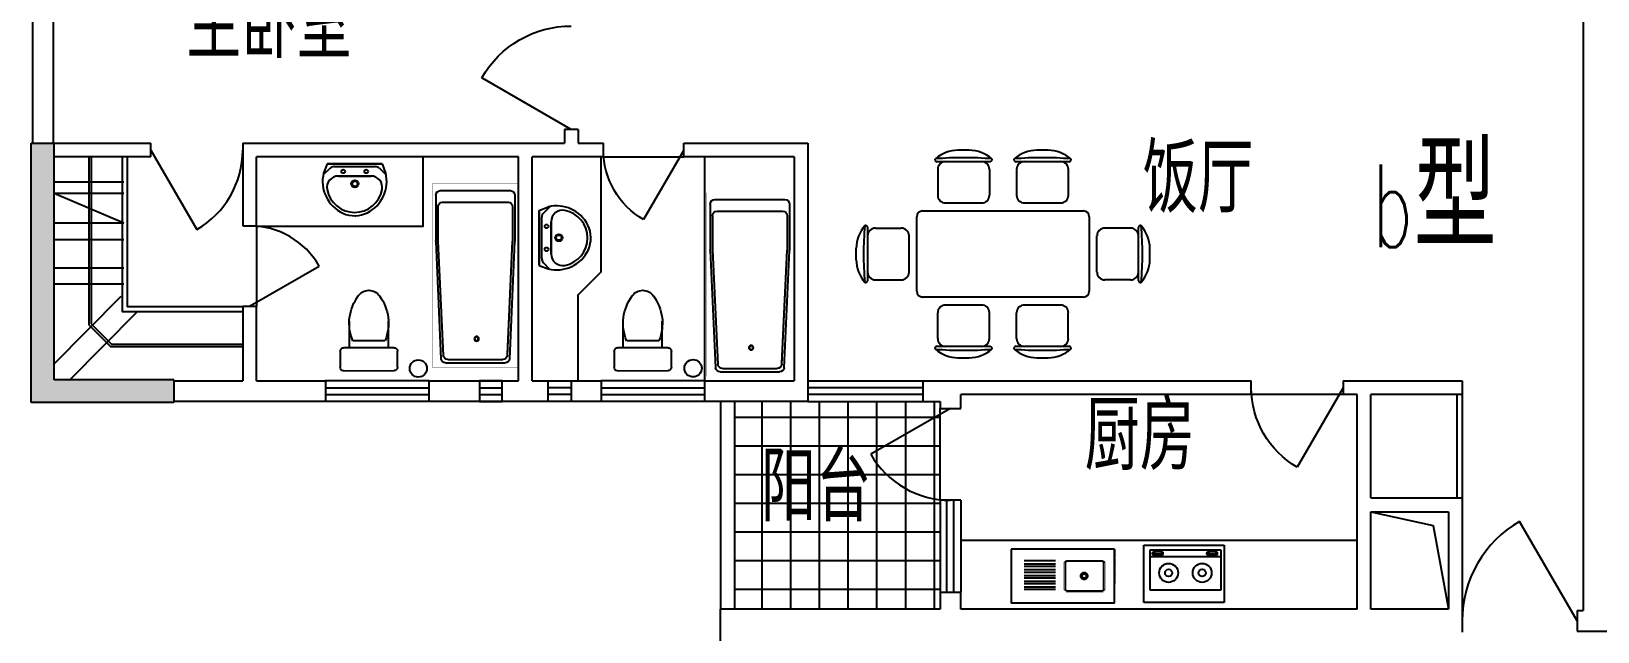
# Model space of a CAD drawing. Header units: millimetres. Extents: x 1386 to 52585, y 719 to 55091.
# Drawn here: x 13519 to 27154, y 39541 to 44770 of the extents above; entities that cross this region are included whole.
import ezdxf
from ezdxf.enums import TextEntityAlignment as Align

# ---------------------------------------------------------------- set-up
doc = ezdxf.new("R2010")
doc.units = ezdxf.units.MM
doc.linetypes.add('HIDDEN', pattern=[0.375, 0.25, -0.125])
for name, color, linetype in [('COLUMN', 7, 'Continuous'), ('JG', 6, 'Continuous'), ('K', 2, 'Continuous'), ('PUB_DIM', 3, 'Continuous'), ('PUB_TEXT', 7, 'Continuous'), ('STAIR', 2, 'Continuous'), ('TOILET', 7, 'Continuous'), ('TOTHER', 7, 'Continuous'), ('WALL', 4, 'Continuous'), ('WINDOW', 5, 'Continuous'), ('WINDOW_TEXT', 7, 'Continuous')]:
    doc.layers.add(name, color=color, linetype=linetype)
doc.styles.add('_HZTXT', font='txt.shx', dxfattribs={"width": 0.8, "bigfont": 'HZTXT.shx'})
doc.styles.add('_ROMANS', font='ROMANS', dxfattribs={"width": 0.8})
doc.styles.add('DIM_FONT', font='SIMPLEX.shx', dxfattribs={"width": 0.8})
doc.styles.add('SIMPLEX', font='SIMPLEX.SHX')
doc.styles.get("Standard").update_dxf_attribs({"font": 'arial.ttf'})

# ---------------------------------------------------------------- blocks, each defined once
blk = doc.blocks.new('_WBLK')
for p, q in [((-0.5, 0.5), (0.5, 0.5)), ((0.5, 0.167), (-0.5, 0.167)), ((0.5, -0.167), (-0.5, -0.167)), ((-0.5, -0.5), (0.5, -0.5))]:
    blk.add_line(p, q)
at = {"layer": 'WINDOW_TEXT', "style": 'SIMPLEX', "flags": 9}
blk.add_attdef('A', text='', height=1, dxfattribs=at).set_placement((0, 1.5), align=Align.MIDDLE)
blk = doc.blocks.new('_DBLK')
blk.add_line((-0.5, 0), (0, -0.866))
blk.add_arc((-0.5, 0), 1, 300, 0)
at = {"style": 'SIMPLEX', "flags": 9}
blk.add_attdef('A', text='', height=1, dxfattribs=at).set_placement((0, 1.5), align=Align.MIDDLE)
blk = doc.blocks.new('DESK-DINNING')
at = {"layer": 'JG'}
for p, q in [((-1044, 904), (-1143, 904)), ((-357, 904), (-456, 904)), ((-863, 804), (-1323, 804)), ((-1318, 737), (-1318, 512)), ((-868, 737), (-868, 512)), ((-177, 804), (-637, 804)), ((-632, 737), (-632, 512)), ((-182, 737), (-182, 512)), ((-936, 444), (-1251, 444)), ((-249, 444), (-564, 444)), ((-1500, -325), (-1500, 325)), ((-1450, 375), (-50, 375)), ((0, 325), (0, -325)), ((-1928, -230), (-1928, 230)), ((-1861, 225), (-1636, 225)), ((-1568, -158), (-1568, 158)), ((68, -158), (68, 158)), ((361, 225), (136, 225)), ((428, -230), (428, 230)), ((-2028, -50), (-2028, 50)), ((528, -50), (528, 50)), ((-1861, -225), (-1636, -225)), ((361, -225), (136, -225)), ((-50, -375), (-1450, -375)), ((-1318, -737), (-1318, -512)), ((-1251, -444), (-936, -444)), ((-868, -737), (-868, -512)), ((-632, -737), (-632, -512)), ((-564, -444), (-249, -444)), ((-182, -737), (-182, -512)), ((-1323, -804), (-863, -804)), ((-637, -804), (-177, -804)), ((-1143, -904), (-1044, -904)), ((-456, -904), (-357, -904))]:
    blk.add_line(p, q, dxfattribs=at)
for centre, radius, start, end in [((-1333, 820), 10, 130.7265, 202.67), ((-1133, 589), 316, 91.7651, 130.7265), ((-1093, -1874), 2713, 84.8023, 95.1977), ((-1054, 589), 316, 49.2735, 88.2349), ((-854, 820), 10, 337.33, 49.2735), ((-646, 820), 10, 130.7265, 202.67), ((-446, 589), 316, 91.7651, 130.7265), ((-407, -1874), 2713, 84.8023, 95.1977), ((-367, 589), 316, 49.2735, 88.2349), ((-167, 820), 10, 337.33, 49.2735), ((-1323, 824), 20, 202.67, 270), ((-1251, 737), 67.5, 90, 180), ((-936, 737), 67.5, 0, 90), ((-863, 824), 20, 270, 337.33), ((-637, 824), 20, 202.67, 270), ((-564, 737), 67.5, 90, 180), ((-249, 737), 67.5, 0, 90), ((-177, 824), 20, 270, 337.33), ((-1251, 512), 67.5, 180, 270), ((-936, 512), 67.5, 270, 0), ((-564, 512), 67.5, 180, 270), ((-249, 512), 67.5, 270, 0), ((-1450, 325), 50, 90, 180), ((-50, 325), 50, 0, 90), ((-1713, 40), 316, 139.2735, 178.2349), ((749, 0), 2713, 174.8023, 185.1977), ((-1945, 239), 10, 67.33, 139.2735), ((-1948, 230), 20, 0, 67.33), ((-1861, 158), 67.5, 90, 180), ((-1636, 158), 67.5, 0, 90), ((136, 158), 67.5, 90, 180), ((361, 158), 67.5, 0, 90), ((448, 230), 20, 112.67, 180), ((445, 239), 10, 40.7265, 112.67), ((-2249, 0), 2713, 354.8023, 5.1977), ((213, 40), 316, 1.7651, 40.7265), ((-1713, -40), 316, 181.7651, 220.7265), ((213, -40), 316, 319.2735, 358.2349), ((-1945, -239), 10, 220.7265, 292.67), ((-1948, -230), 20, 292.67, 0), ((-1861, -158), 67.5, 180, 270), ((-1636, -158), 67.5, 270, 0), ((136, -158), 67.5, 180, 270), ((361, -158), 67.5, 270, 0), ((448, -230), 20, 180, 247.33), ((445, -239), 10, 247.33, 319.2735), ((-1450, -325), 50, 180, 270), ((-50, -325), 50, 270, 0), ((-1251, -512), 67.5, 90, 180), ((-936, -512), 67.5, 0, 90), ((-564, -512), 67.5, 90, 180), ((-249, -512), 67.5, 0, 90), ((-1333, -820), 10, 157.33, 229.2735), ((-1323, -824), 20, 90, 157.33), ((-1251, -737), 67.5, 180, 270), ((-936, -737), 67.5, 270, 0), ((-863, -824), 20, 22.67, 90), ((-854, -820), 10, 310.7265, 22.67), ((-646, -820), 10, 157.33, 229.2735), ((-637, -824), 20, 90, 157.33), ((-564, -737), 67.5, 180, 270), ((-249, -737), 67.5, 270, 0), ((-177, -824), 20, 22.67, 90), ((-167, -820), 10, 310.7265, 22.67), ((-1133, -589), 316, 229.2735, 268.2349), ((-1093, 1874), 2713, 264.8023, 275.1977), ((-1054, -589), 316, 271.7651, 310.7265), ((-446, -589), 316, 229.2735, 268.2349), ((-407, 1874), 2713, 264.8023, 275.1977), ((-367, -589), 316, 271.7651, 310.7265)]:
    blk.add_arc(centre, radius, start, end, dxfattribs=at)
at = {"layer": 'JG', "oblique": -180, "text_generation_flag": 4, "width": 0.8, "flags": 9}
for tag in ['XSIZE', 'YSIZE']:
    blk.add_attdef(tag, (-746, -17), '', height=0.5, rotation=180, dxfattribs=at)
blk = doc.blocks.new('M_E24TTP')
at = {"layer": 'TOILET', "color": 7}
for p, q in [((-170, 200), (-170, 430)), ((170, 200), (170, 430)), ((-250, 30), (-250, 170)), ((-220, 200), (220, 200)), ((-140, 260), (140, 260)), ((250, 170), (250, 30)), ((220, 0), (-220, 0))]:
    blk.add_line(p, q, dxfattribs=at)
for centre, radius, start, end in [((0, 590), 110, 33.4509, 146.5491), ((227, 413), 398, 143.3619, 202.5495), ((-227, 413), 398, 337.4505, 36.6381), ((-220, 170), 30, 90, 180), ((220, 170), 30, 0, 90), ((-220, 30), 30, 180, 270), ((220, 30), 30, 270, 0)]:
    blk.add_arc(centre, radius, start, end, dxfattribs=at)
at = {"style": 'DIM_FONT', "width": 0.8, "flags": 9}
for tag in ['XSIZE', 'YSIZE']:
    blk.add_attdef(tag, (0, 0), '', height=0.5, dxfattribs=at)
blk = doc.blocks.new('M_E6')
for p, q in [((240, 0), (-240, 0)), ((-237, 0), (239, 0)), ((240, 0), (270, -79)), ((-213, -36), (-271, -91)), ((-240, 0), (-270, -79)), ((-179, -23), (181, -23)), ((141, -105), (-141, -105)), ((-141, -105), (141, -105)), ((217, -37), (274, -95))]:
    blk.add_line(p, q)
for centre, radius in [((-99, -65), 16.3), ((101, -65), 16.3), ((2, -172), 31.6), ((2, -172), 23)]:
    blk.add_circle(centre, radius)
for centre, radius, start, end in [((28, -152), 307, 166.1751, 244.7296), ((-141, -205), 100, 90, 190.5602), ((-179, -73), 50, 90, 133.181), ((-28, -152), 307, 297.0639, 13.8249), ((141, -205), 100, 349.4398, 90), ((181, -73), 50, 44.5607, 90), ((0, -179), 243, 190.5602, 349.4398), ((0, -201), 250, 245.8071, 296.4628), ((28, -152), 307, 266.589, 266.5936)]:
    blk.add_arc(centre, radius, start, end)
at = {"width": 0.8, "flags": 9}
for tag in ['XSIZE', 'YSIZE']:
    blk.add_attdef(tag, (0, 0), '', height=0.5, dxfattribs=at)
blk = doc.blocks.new('M_E10')
for p, q in [((-740, -70), (-740, -680)), ((-700, -30), (-302, -30)), ((-640, -90), (-640, -660)), ((-600, -50), (-300, -50)), ((-300, -50), (695, -96)), ((-298, -30), (724, -76)), ((730, -136), (730, -614)), ((760, -116), (760, -634)), ((695, -654), (-300, -700)), ((685, -654), (-300, -700)), ((724, -674), (-298, -720)), ((-700, -720), (-302, -720)), ((-600, -700), (-300, -700))]:
    blk.add_line(p, q)
at = {"const_width": 1.5}
for points in [[(-800, 0), (800, 0)], [(-800, -750), (-800, 0)], [(800, 0), (800, -750)], [(800, -750), (-800, -750)]]:
    blk.add_lwpolyline(points, dxfattribs=at)
for radius in [20, 16]:
    blk.add_circle((550, -386), radius)
for centre, start, end in [((-700, -70), 90, 180), ((-600, -90), 90, 180), ((-302, -70), 83.7966, 90), ((690, -136), 0, 83.3675), ((720, -116), 0, 83.7966), ((-700, -680), 180, 270), ((-600, -660), 180, 270), ((690, -614), 276.6325, 0), ((720, -634), 276.2034, 0), ((-302, -680), 270, 276.2034)]:
    blk.add_arc(centre, 40, start, end)
at = {"width": 0.8, "flags": 9}
for tag in ['XSIZE', 'YSIZE']:
    blk.add_attdef(tag, (0, 0), '', height=0.5, dxfattribs=at)
blk = doc.blocks.new('M_E19')
for p, q in [((-323, -113), (-323, -456)), ((299, -113), (-323, -113)), ((299, -456), (299, -113)), ((-323, -400), (299, -400)), ((-323, -456), (299, -456)), ((-291, -422), (-291, -434)), ((-216, -432), (-280, -432)), ((-280, -432), (-280, -448)), ((-280, -448), (-216, -448)), ((-216, -448), (-216, -432)), ((-199, -423), (-199, -434)), ((182, -422), (182, -434)), ((193, -432), (193, -448)), ((257, -432), (193, -432)), ((193, -448), (257, -448)), ((257, -448), (257, -432)), ((274, -423), (274, -434))]:
    blk.add_line(p, q)
for points in [[(-199, -423, 0.259034), (-201, -420, 0.076276), (-213, -415, 0.036515), (-226, -412, 0.026615), (-245, -411, 0.026615), (-264, -412, 0.036515), (-277, -415, 0.076276), (-289, -420, 0.259034), (-291, -423, 0.078462), (-291, -424, 0.056762)], [(-199, -434, 0.259034), (-201, -430, 0.076276), (-213, -425, 0.036515), (-226, -423, 0.026615), (-245, -422, 0.026615), (-264, -423, 0.036515), (-277, -425, 0.076276), (-289, -430, 0.259034), (-291, -434, 0.259034), (-289, -437, 0.056762), (-280, -441, 0.036515)], [(-216, -443, 0.008736), (-213, -442, 0.076276), (-201, -437, 0.259034), (-199, -434, 0.259034)], [(274, -423, 0.259034), (272, -420, 0.076276), (260, -415, 0.036515), (247, -412, 0.026615), (228, -411, 0.026615), (209, -412, 0.036515), (196, -415, 0.076276), (184, -420, 0.259034), (182, -423, 0.078462), (182, -424, 0.056762)], [(274, -434, 0.259034), (272, -430, 0.076276), (260, -425, 0.036515), (247, -423, 0.026615), (228, -422, 0.026615), (209, -423, 0.036515), (196, -425, 0.076276), (184, -430, 0.259034), (182, -434, 0.259034), (184, -437, 0.056762), (193, -441, 0.036515)], [(257, -443, 0.008736), (260, -442, 0.076276), (272, -437, 0.259034), (274, -434, 0.259034)]]:
    blk.add_lwpolyline(points, format="xyb")
at = {"layer": 'TOTHER', "linetype": 'Continuous'}
for p, q in [((-350, 0), (350, 0)), ((-350, -500), (-350, 0)), ((350, 0), (350, -500)), ((350, -500), (-350, -500))]:
    blk.add_line(p, q, dxfattribs=at)
for centre, radius in [((-158, -259), 82.5), ((-158, -259), 31.6), ((134, -259), 82.5), ((134, -259), 31.6)]:
    blk.add_circle(centre, radius, dxfattribs=at)
at = {"width": 0.8, "flags": 9}
for tag in ['XSIZE', 'YSIZE']:
    blk.add_attdef(tag, (0, 0), '', height=0.5, dxfattribs=at)
blk = doc.blocks.new('M_E16')
for p, q in [((-359, -351), (-359, -119)), ((-347, -107), (-34, -107)), ((-22, -119), (-22, -351)), ((63, -103), (336, -103)), ((63, -132), (336, -132)), ((63, -153), (336, -153)), ((63, -182), (336, -182)), ((63, -203), (336, -203)), ((63, -232), (336, -232)), ((63, -253), (336, -253)), ((-34, -363), (-347, -363)), ((63, -282), (336, -282)), ((63, -303), (336, -303)), ((63, -332), (336, -332)), ((63, -353), (336, -353))]:
    blk.add_line(p, q)
for points, const_width in [([(-353, -95), (-370, -113)], 1.91), ([(-370, -357), (-370, -113)], 2), ([(-353, -95), (-28, -95)], 1.8), ([(-10, -113), (-28, -95)], 1.91), ([(-10, -113), (-10, -357)], 2), ([(-370, -357), (-353, -375)], 1.91), ([(-28, -375), (-353, -375)], 1.8), ([(-28, -375), (-10, -357)], 1.91)]:
    blk.add_lwpolyline(points, dxfattribs=dict(const_width=const_width))
for points in [[(-347, -107), (-351, -108), (-354, -110), (-357, -113), (-358, -117), (-359, -119)], [(-22, -119), (-23, -115), (-25, -111), (-28, -109), (-32, -107), (-34, -107)], [(-216, -235), (-215, -245), (-209, -255), (-202, -261), (-192, -265), (-182, -265), (-172, -261), (-164, -255), (-159, -245), (-157, -235), (-159, -225), (-164, -215), (-172, -209), (-182, -205), (-192, -205), (-202, -209), (-209, -215), (-215, -225), (-216, -235)], [(-206, -235), (-205, -242), (-201, -248), (-196, -252), (-190, -254), (-183, -254), (-177, -252), (-172, -248), (-169, -242), (-168, -235), (-169, -228), (-172, -222), (-177, -218), (-183, -215), (-190, -215), (-196, -218), (-201, -222), (-205, -228), (-206, -235)], [(-359, -351), (-358, -355), (-356, -358), (-353, -361), (-349, -363), (-347, -363)], [(-34, -363), (-30, -362), (-26, -360), (-24, -357), (-22, -353), (-22, -351)]]:
    blk.add_lwpolyline(points)
at = {"layer": 'TOTHER', "linetype": 'Continuous'}
for p, q in [((-450, 0), (450, 0)), ((-450, -471), (-450, 0)), ((450, 0), (450, -471)), ((-450, -471), (450, -471))]:
    blk.add_line(p, q, dxfattribs=at)
at = {"layer": 'TOTHER', "linetype": 'HIDDEN'}
blk.add_line((-450, 0), (-450, -300), dxfattribs=at)
at = {"width": 0.8, "flags": 9}
for tag in ['XSIZE', 'YSIZE']:
    blk.add_attdef(tag, (0, 0), '', height=0.5, dxfattribs=at)

msp = doc.modelspace()

# ---------------------------------------------------------------- hatches: boundary and pattern name
at = {"layer": 'COLUMN'}
msp.add_hatch(color=256, dxfattribs=at).paths.add_polyline_path([(13718.9, 41735.7), (14758.9, 41735.7), (14758.9, 41535.7), (13518.9, 41535.7), (13518.9, 43795.7), (13718.9, 43795.7)])
at = {"layer": 'JG'}
h = msp.add_hatch(dxfattribs=at)
h.set_pattern_fill('NET', color=256, scale=2000, style=0)
h.set_pattern_definition([(0, (-87370.2, -41089.83), (0, 250), []), (90, (-87370.2, -41089.83), (-250, 2e-14), [])])
h.paths.add_polyline_path([(20758.9, 41445.7), (21428.9, 41445.7), (21428.9, 41485.7), (21428.9, 41545.7), (21278.9, 41545.7), (20278.9, 41545.7), (19638.9, 41545.7), (19638.9, 39735.7), (21428.9, 39735.7), (21428.9, 39885.7), (21428.9, 40685.7), (21428.9, 40691, -0.3798594)])
h.paths.add_polyline_path([(20758.9, 41445.7, 0.3798594), (21428.9, 40691), (21428.9, 41445.7)], flags=16)

# ---------------------------------------------------------------- linework, layer by layer
for p, q in [((25928.9, 41605.7), (25928.9, 40705.7)), ((25973.9, 41605.7), (25973.9, 40705.7))]:
    msp.add_line(p, q)
at = {"layer": 'PUB_DIM'}
msp.add_lwpolyline([(25178.9, 40585.7), (25720.5, 40465.3), (25853.9, 39735.7)], dxfattribs=at)
at = {"layer": 'STAIR'}
for p, q in [((18498.9, 43675.7), (19198.9, 43675.7)), ((15478.9, 43075.7), (15478.9, 42375.7)), ((24938.9, 41605.7), (24138.9, 41605.7)), ((19518.9, 41545.7), (19518.9, 39735.7)), ((19638.9, 41545.7), (19638.9, 39735.7)), ((21428.9, 40685.7), (21428.9, 41485.7))]:
    msp.add_line(p, q, dxfattribs=at)
for centre in [(16887.6, 41833.4), (19279.5, 41835.2)]:
    msp.add_circle(centre, 75, dxfattribs=at)
at = {"layer": 'TOILET'}
for p, q in [((14018.9, 43675.7), (14018.9, 42212.6)), ((14038.9, 43675.7), (14038.9, 42220.9)), ((14308.9, 43675.7), (14308.9, 42325.7)), ((14353.9, 43675.7), (14353.9, 42370.7)), ((19378.9, 43675.7), (19378.9, 41725.7)), ((14324.5, 43455.1), (13718.9, 43455.1)), ((14324.5, 43098.5), (13718.9, 43356)), ((14324.5, 43356), (13718.9, 43356)), ((14324.5, 43098.5), (13718.9, 43098.5)), ((14324.5, 42954.8), (13718.9, 42954.8)), ((14324.5, 42707.1), (13718.9, 42707.1)), ((14324.5, 42568.4), (13718.9, 42568.4)), ((13712.8, 41868.3), (14301.5, 42464.2)), ((13851.1, 41731.6), (14439.9, 42327.6)), ((15358.9, 42325.7), (14308.9, 42325.7)), ((15358.9, 42370.7), (14353.9, 42370.7)), ((14018.9, 42212.6), (14208, 42025.7)), ((14038.9, 42220.9), (14216.2, 42045.7)), ((14208, 42025.7), (15358.9, 42025.7)), ((14216.2, 42045.7), (15358.9, 42045.7)), ((25058.9, 40335.7), (21608.9, 40335.7))]:
    msp.add_line(p, q, dxfattribs=at)
for points in [[(15478.9, 43073), (16931.1, 43073), (16931.1, 43675.7)], [(18278.9, 41725.7), (18278.9, 42475.7), (18478.9, 42675.7), (18478.9, 43675.7)]]:
    msp.add_lwpolyline(points, dxfattribs=at)
at = {"layer": 'WALL'}
for p, q in [((27028.9, 48445.7), (27028.9, 39725.7)), ((13528.9, 47035.7), (13528.9, 43795.7)), ((13708.9, 47035.7), (13708.9, 43795.7)), ((18278.9, 43915.7), (18158.9, 43915.7)), ((18158.9, 43915.7), (18158.9, 43795.7)), ((18278.9, 43915.7), (18278.9, 43795.7)), ((13518.9, 43795.7), (14558.9, 43795.7)), ((13518.9, 41535.7), (13518.9, 43795.7)), ((13718.9, 41735.7), (13718.9, 43795.7)), ((14558.9, 43675.7), (14558.9, 43795.7)), ((15358.9, 43795.7), (15358.9, 43075.7)), ((15358.9, 43795.7), (18158.9, 43795.7)), ((18278.9, 43795.7), (18498.9, 43795.7)), ((18498.9, 43675.7), (18498.9, 43795.7)), ((19198.9, 43795.7), (20278.9, 43795.7)), ((19198.9, 43675.7), (19198.9, 43795.7)), ((20278.9, 43795.7), (20278.9, 41545.7)), ((14558.9, 43675.7), (13718.9, 43675.7)), ((15478.9, 43075.7), (15478.9, 43675.7)), ((17758.9, 43675.7), (15478.9, 43675.7)), ((17758.9, 41725.7), (17758.9, 43675.7)), ((18498.9, 43675.7), (17878.9, 43675.7)), ((17878.9, 41725.7), (17878.9, 43675.7)), ((20158.9, 43675.7), (19198.9, 43675.7)), ((20158.9, 43675.7), (20158.9, 41725.7)), ((15358.9, 43075.7), (15478.9, 43075.7)), ((15358.9, 42375.7), (15358.9, 41725.7)), ((15358.9, 42375.7), (15478.9, 42375.7)), ((15478.9, 41725.7), (15478.9, 42375.7)), ((14758.9, 41735.7), (13718.9, 41735.7)), ((14758.9, 41735.7), (14758.9, 41535.7)), ((14758.9, 41725.7), (15358.9, 41725.7)), ((15478.9, 41725.7), (16078.9, 41725.7)), ((16078.9, 41725.7), (16078.9, 41545.7)), ((16978.9, 41725.7), (16978.9, 41545.7)), ((16978.9, 41725.7), (17758.9, 41725.7)), ((17878.9, 41725.7), (18478.9, 41725.7)), ((18478.9, 41725.7), (18478.9, 41545.7)), ((19378.9, 41725.7), (19378.9, 41545.7)), ((19378.9, 41725.7), (20158.9, 41725.7)), ((21278.9, 41725.7), (21278.9, 41545.7)), ((21278.9, 41725.7), (24138.9, 41725.7)), ((24138.9, 41605.7), (24138.9, 41725.7)), ((24938.9, 41725.7), (24938.9, 41605.7)), ((24938.9, 41725.7), (25973.9, 41725.7)), ((25973.9, 41725.7), (25973.9, 41605.7)), ((21608.9, 41485.7), (21608.9, 41605.7)), ((24138.9, 41605.7), (21608.9, 41605.7)), ((25058.9, 41605.7), (24938.9, 41605.7)), ((25058.9, 39735.7), (25058.9, 41605.7)), ((25178.9, 40705.7), (25178.9, 41605.7)), ((25973.9, 41605.7), (25178.9, 41605.7)), ((14758.9, 41535.7), (13518.9, 41535.7)), ((16078.9, 41545.7), (14758.9, 41545.7)), ((18478.9, 41545.7), (16978.9, 41545.7)), ((20278.9, 41545.7), (19378.9, 41545.7)), ((21278.9, 41545.7), (21428.9, 41545.7)), ((21428.9, 41545.7), (21428.9, 41485.7)), ((21428.9, 41485.7), (21608.9, 41485.7)), ((21608.9, 40685.7), (21428.9, 40685.7)), ((25178.9, 40705.7), (25973.9, 40705.7)), ((25973.9, 40705.7), (25973.9, 39535.7)), ((25178.9, 40585.7), (25853.9, 40585.7)), ((25178.9, 39735.7), (25178.9, 40585.7)), ((25853.9, 40585.7), (25853.9, 39735.7)), ((21428.9, 39885.7), (21428.9, 39735.7)), ((21428.9, 39885.7), (21608.9, 39885.7)), ((21608.9, 39735.7), (21608.9, 39885.7)), ((21428.9, 39735.7), (19518.9, 39735.7)), ((19518.9, 39350.7), (19518.9, 39735.7)), ((25058.9, 39735.7), (21608.9, 39735.7)), ((25853.9, 39735.7), (25178.9, 39735.7)), ((26973.9, 39725.7), (27028.9, 39725.7)), ((26973.9, 39725.7), (26973.9, 39545.7)), ((26973.9, 39545.7), (27268.9, 39545.7))]:
    msp.add_line(p, q, dxfattribs=at)
at = {"layer": 'WINDOW'}
for p, q in [((17418.9, 41665.7), (17618.9, 41665.7)), ((17418.9, 41605.7), (17618.9, 41605.7)), ((18218.9, 41665.7), (18018.9, 41665.7)), ((18218.9, 41605.7), (18018.9, 41605.7))]:
    msp.add_line(p, q, dxfattribs=at)
for points in [[(17418.9, 41545.7), (17618.9, 41545.7), (17618.9, 41725.7), (17418.9, 41725.7)], [(18218.9, 41545.7), (18018.9, 41545.7), (18018.9, 41725.7), (18218.9, 41725.7)]]:
    msp.add_lwpolyline(points, close=True, dxfattribs=at)

# ---------------------------------------------------------------- block references
at = {"layer": 'JG'}
msp.add_blockref('DESK-DINNING', (22727.5, 42830.4), dxfattribs=at)
at = {"layer": 'K', "xscale": -1, "rotation": 0.04712277073156911}
for p in [(16457.7, 41814.2), (18841.9, 41814.2)]:
    msp.add_blockref('M_E24TTP', p, dxfattribs=at)
at = {"layer": 'TOILET'}
msp.add_blockref('M_E6', (16333.3, 43614.6), dxfattribs=at)
at = {"layer": 'TOILET', "xscale": -1, "rotation": 90}
for p in [(17008.9, 42642.1), (19398.6, 42564.2)]:
    msp.add_blockref('M_E10', p, dxfattribs=at)
at = {"layer": 'TOILET', "rotation": 90}
msp.add_blockref('M_E6', (17938.9, 42970.4), dxfattribs=at)
at = {"layer": 'TOTHER', "xscale": -1}
msp.add_blockref('M_E16', (22497, 40260.6), dxfattribs=at)
at = {"layer": 'TOTHER', "rotation": 180}
msp.add_blockref('M_E19', (23553.1, 39793.5), dxfattribs=at)
at = {"layer": 'WINDOW'}
for name, p, xscale, yscale, zscale, rotation in [('_DBLK', (18218.9, 44365.7), 900, -900, 900, 90), ('_DBLK', (15418.9, 42725.7), -700, -700, 700, 270), ('_WBLK', (16528.9, 41635.7), 900, 180, 900, 180), ('_WBLK', (18928.9, 41635.7), 900, 180, 900, 180), ('_WBLK', (20778.9, 41635.7), -1000, 180, 1000, 180), ('_DBLK', (21518.9, 41085.7), 800, 800, 800, 270), ('_WBLK', (21518.9, 40285.7), 800, 180, 800, 270), ('_DBLK', (26473.9, 39635.7), 1000, 1000, 1000, 180)]:
    msp.add_blockref(name, p, dxfattribs=dict(at, xscale=xscale, yscale=yscale, zscale=zscale, rotation=rotation))
for p, xscale, yscale, zscale in [((14958.9, 43735.7), 800, 800, 800), ((18848.9, 43735.7), -700, 700, 700), ((24538.9, 41665.7), -800, 800, 800)]:
    msp.add_blockref('_DBLK', p, dxfattribs=dict(at, xscale=xscale, yscale=yscale, zscale=zscale))

# ---------------------------------------------------------------- texts
at = {"layer": 'PUB_TEXT'}
for s, height, style, width, p in [('主卧室', 600, '_HZTXT', 0.8, (14867.2, 44533.2)), ('型', 900, '_HZTXT', 0.8, (25554.3, 42888.9)), ('b', 720, '_ROMANS', 0.6, (25193.1, 42888.9)), ('厨房', 600, '_HZTXT', 0.8, (22688.2, 40948)), ('阳台', 600, '_HZTXT', 0.8, (19870.4, 40500.6))]:
    msp.add_text(s, height=height, dxfattribs=dict(at, style=style, width=width)).set_placement(p)
at = {"layer": 'PUB_TEXT', "style": '_HZTXT', "width": 0.8}
msp.add_text('饭厅', height=600, rotation=0, dxfattribs=at).set_placement((23194.5, 43189.8))

doc.saveas('drawing.dxf')
